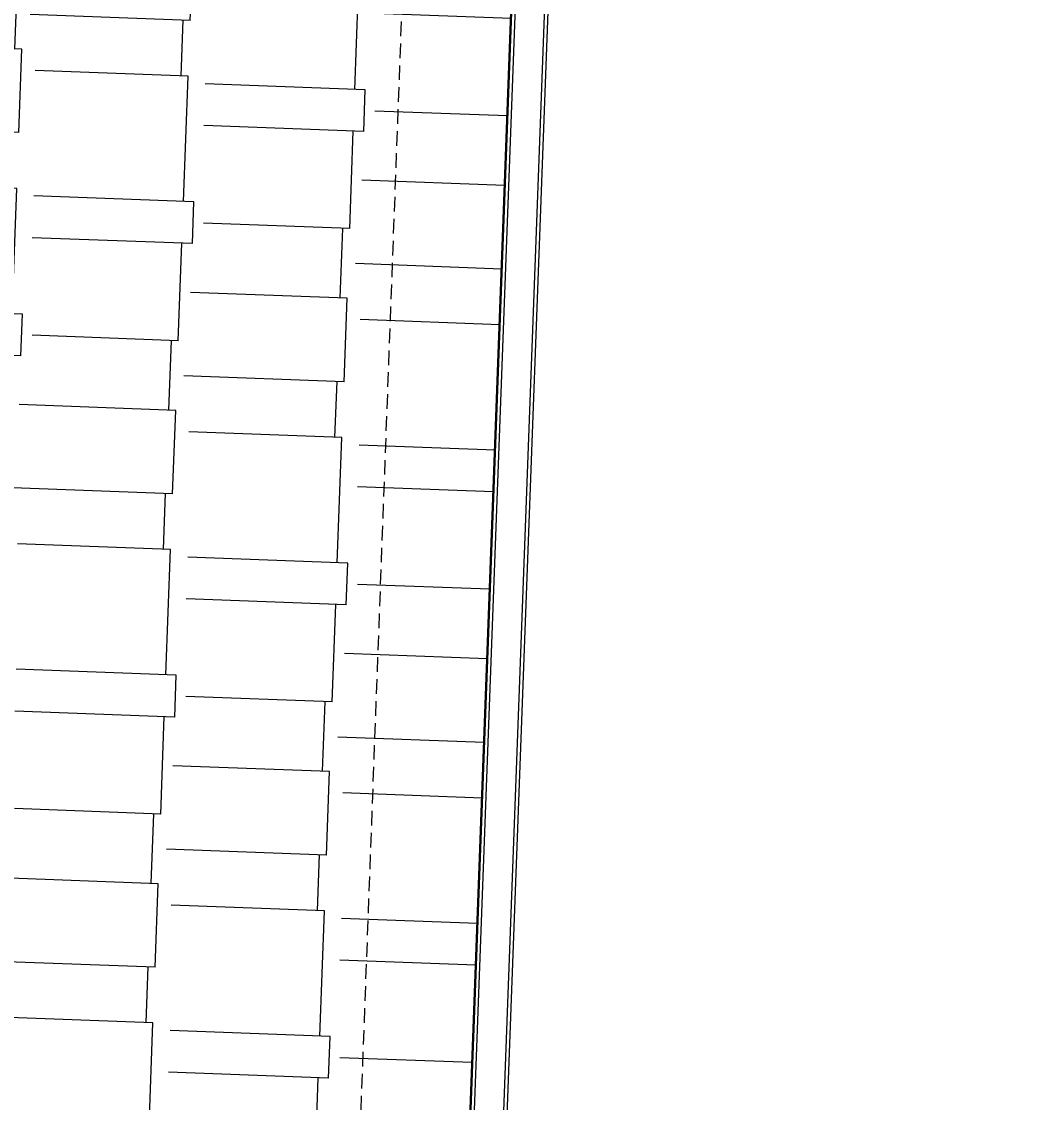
# Model space of a CAD drawing. Header units: centimetres. Extents: x 63871 to 181827, y -95930 to 42199.
# Drawn here: x 178404.2 to 178677.4, y 33253 to 33548.6 of the extents above; entities that cross this region are included whole.
import ezdxf

# ---------------------------------------------------------------- set-up
doc = ezdxf.new("R2010")
doc.units = ezdxf.units.CM
doc.linetypes.add('11-021_500-SatisOfisi_220512$0${ Diamond }', pattern=[12, 4, -2, 2, 2, -2])
for name, color, linetype, lineweight in [('A-DOOR', 31, 'Continuous', 9), ('A-GLAZ', 151, 'Continuous', 9), ('A-WALL', 12, 'Continuous', 50), ('amoblamiento', 250, 'Continuous', 30), ('ARM_Pen_No__252', 8, 'Continuous', 18), ('İz DÜŞÜMÜ', 7, '11-021_500-SatisOfisi_220512$0${ Diamond }', 18), ('OLUK', 222, 'Continuous', 15), ('Çatı', 144, 'Continuous', 30), ('ÇEKME MESAFESİ', 5, 'Continuous', 25)]:
    doc.layers.add(name, color=color, linetype=linetype, lineweight=lineweight)
doc.layers.add('Bitirme - Duvar', color=7, linetype='Continuous')
doc.styles.add('OLUŞTURULMUŞ_STİL_1', font='Arial.ttf')

# ---------------------------------------------------------------- blocks, each defined once
blk = doc.blocks.new('fgjhdfj')
at = {"layer": 'amoblamiento'}
h = blk.add_hatch(color=59, dxfattribs=at)
h.dxf.hatch_style = 1
h.set_gradient(color1=(92, 75, 31), one_color=1, tint=1, name='CYLINDER')
h.paths.add_polyline_path([(547654.24, 4301476.78, 0.414214), (547648.24, 4301470.78), (547648.24, 4301421.17, 0.414214), (547654.24, 4301415.17), (547712.16, 4301415.17), (547712.16, 4301476.78)])
h.paths.add_polyline_path([(547761.56, 4301415.17), (547770.62, 4301415.17, 0.414214), (547776.62, 4301421.17), (547776.62, 4301470.78, 0.414214), (547770.62, 4301476.78), (547761.56, 4301476.78)])
for points in [[(547761.56, 4301480.78), (547770.62, 4301480.78, -0.414214), (547780.62, 4301470.78), (547780.62, 4301421.17, -0.414214), (547770.62, 4301411.17), (547761.56, 4301411.17)], [(547761.56, 4301476.78), (547770.62, 4301476.78, -0.414214), (547776.62, 4301470.78), (547776.62, 4301421.17, -0.414214), (547770.62, 4301415.17), (547761.56, 4301415.17)]]:
    blk.add_lwpolyline(points, format="xyb")
blk = doc.blocks.new('HRD')
at = {"layer": 'ARM_Pen_No__252'}
h = blk.add_hatch(dxfattribs=at)
h.set_pattern_fill('AR-B816', color=256, scale=0.09)
h.set_pattern_definition([(0, (-39959.2, 0), (0, 18.288), []), (90, (-39959.2, 0), (-18.288, 18.288), [18.288, -18.288])])
h.paths.add_polyline_path([(154149.63, 35592.48), (154149.63, 35503.48), (154219.63, 35503.48), (154219.63, 35483.24), (154324.63, 35483.24), (154324.63, 35692.48), (154369.63, 35692.48), (154369.63, 35927.48), (154369.63, 35927.48), (154369.63, 36097.48), (154369.63, 36177.48), (154254.63, 36177.48), (153954.63, 36177.48), (153839.63, 36177.48), (153839.63, 35897.6), (153869.63, 35897.54), (153869.63, 35882.48), (154019.63, 35882.48), (154019.63, 35872.48), (154019.63, 35833.25, -0.444416), (154030.45, 35823.48, -0.444416), (154019.63, 35813.72), (154019.63, 35773.48), (153939.63, 35773.48), (153939.63, 35692.48), (154019.63, 35692.48), (154019.63, 35687.48), (154019.63, 35633.7), (154020.63, 35632.93), (154019.63, 35631.47), (154019.63, 35592.48), (154019.63, 35582.48), (153989.63, 35582.48), (153989.63, 35577.48), (153989.63, 35497.48), (153989.63, 35437.48), (153994.63, 35437.48), (154094.63, 35437.48), (154139.63, 35437.48), (154139.63, 35592.48)])
at = {"layer": 'A-GLAZ', "ltscale": 3}
for p, q in [((154369.63, 36097.48), (154389.63, 36097.48)), ((154369.63, 36092.48), (154369.63, 36097.48)), ((154369.63, 36097.48), (154369.63, 35927.48)), ((154389.63, 36097.48), (154389.63, 36092.48)), ((154389.63, 36097.48), (154389.63, 35927.48)), ((154389.63, 36092.48), (154369.63, 36092.48)), ((154379.63, 36092.48), (154379.63, 36007.48)), ((154384.63, 36007.48), (154384.63, 36092.48)), ((154384.63, 36092.48), (154384.63, 36087.48)), ((154384.63, 36087.48), (154379.63, 36087.48)), ((154382.13, 36087.48), (154382.13, 36012.48)), ((154379.63, 36017.48), (154374.63, 36017.48)), ((154374.63, 36017.48), (154374.63, 35932.48)), ((154379.63, 35932.48), (154379.63, 36017.48)), ((154379.63, 36012.48), (154374.63, 36012.48)), ((154377.13, 36012.48), (154377.13, 35937.48)), ((154379.63, 36012.48), (154384.63, 36012.48)), ((154379.63, 36007.48), (154384.63, 36007.48)), ((154379.63, 35937.48), (154374.63, 35937.48)), ((154379.63, 35932.48), (154379.63, 35937.48)), ((154389.63, 35932.48), (154369.63, 35932.48)), ((154369.63, 35932.48), (154369.63, 35927.48)), ((154389.63, 35927.48), (154389.63, 35932.48)), ((154369.63, 35927.48), (154389.63, 35927.48))]:
    blk.add_line(p, q, dxfattribs=at)
at = {"layer": 'A-WALL', "lineweight": 53}
for p, q in [((154389.63, 36197.48), (154389.63, 36097.48)), ((154369.63, 36177.48), (154254.63, 36177.48)), ((154369.63, 36097.48), (154369.63, 36177.48)), ((154369.63, 36097.48), (154389.63, 36097.48)), ((154369.63, 35692.48), (154369.63, 35927.48)), ((154389.63, 35927.48), (154369.63, 35927.48)), ((154389.63, 35927.48), (154389.63, 35692.48))]:
    blk.add_line(p, q, dxfattribs=at)
at = {"layer": 'A-WALL', "lineweight": 50}
for p, q in [((154389.63, 36097.48), (154369.63, 36097.48)), ((154369.63, 35927.48), (154389.63, 35927.48))]:
    blk.add_line(p, q, dxfattribs=at)
at = {"layer": 'Bitirme - Duvar', "color": 161, "linetype": 'Continuous', "lineweight": 25}
blk.add_line((154427.13, 36012.48), (154369.63, 36012.48), dxfattribs=at)
blk.add_circle((154437.36, 36012.48), 10.23, dxfattribs=at)
at = {"layer": 'İz DÜŞÜMÜ'}
blk.add_lwpolyline([(153819.63, 36347.48), (154419.63, 36347.49), (154419.63, 35292.49), (154159.63, 35292.49), (154159.63, 35357.48), (153819.63, 35357.48), (153819.63, 36347.48)], dxfattribs=at)
at = {"layer": 'A-DOOR', "xscale": -0.8840946297053625, "yscale": 0.8840946297053625, "zscale": 0.8840946297053625, "rotation": 180}
blk.add_blockref('fgjhdfj', (-329954.76, 3838854.85), dxfattribs=at)
at = {"layer": 'Bitirme - Duvar', "linetype": 'Continuous', "char_height": 10, "attachment_point": 7, "style": 'OLUŞTURULMUŞ_STİL_1'}
for s, insert, rotation in [('\\A1;170', (154394.56, 36018.32), 0), ('\\A1;P', (154443.49, 36010.16), 90)]:
    blk.add_mtext(s, dxfattribs=dict(at, insert=insert, rotation=rotation))
at = {"layer": 'Bitirme - Duvar', "linetype": 'Continuous', "insert": (154394.56, 35998.32), "char_height": 10, "width": 22.2306, "attachment_point": 7, "rotation": 0, "style": 'OLUŞTURULMUŞ_STİL_1'}
blk.add_mtext('\\A1;150', dxfattribs=at)
blk = doc.blocks.new('çatı planı')
blk.add_wipeout([(-680, -1060), (-680, 0), (0, 0), (0, -1125), (-340, -1125), (-340, -1060)]).dxf.layer = 'OLUK'
at = {"layer": 'Çatı', "lineweight": 15}
h = blk.add_hatch(dxfattribs=at)
h.set_pattern_fill('AR-RSHKE', color=251, scale=0.15, angle=90)
h.set_pattern_definition([(90, (-196861.627, -36377.483), (-45.72, 97.155), [22.86, -19.05, 26.67, -11.43, 34.29, -15.24]), (90, (-196863.53, -36354.623), (-45.72, 97.155), [19.05, -72.39, 15.24, -22.86]), (90, (-196858.77, -36308.903), (-45.72, 97.155), [11.43, -118.11]), (180, (-196861.627, -36377.483), (-45.72, -32.385), [43.815, -139.065]), (180, (-196861.627, -36354.623), (-45.72, -32.385), [42.8625, -140.0175]), (180, (-196861.627, -36335.573), (-45.72, -32.385), [40.005, -142.875]), (180, (-196858.77, -36308.903), (-45.72, -32.385), [43.815, -139.065]), (180, (-196858.77, -36297.473), (-45.72, -32.385), [43.815, -139.065]), (180, (-196861.627, -36263.183), (-45.72, -32.385), [41.91, -140.97])])
h.paths.add_polyline_path([(-340, -720), (-170, -890), (-170, -890), (-170, -965), (-10, -1115), (-10, -10), (-340, -340)])
at = {"layer": 'İz DÜŞÜMÜ'}
blk.add_lwpolyline([(-300, -1020), (-300, -960), (-40, -960), (-40, -1085), (-300, -1085), (-300, -1020), (-640, -1020), (-640, -30), (-300, -30), (-300, -180), (-40, -180), (-40, -1095)], dxfattribs=at)
at = {"layer": 'OLUK'}
for points in [[(-340, -1125), (-340, -1060), (-680, -1060), (-680, 0), (0, 0), (0, -1125)], [(-339, -1124), (-339, -1059), (-679, -1059), (-679, -1), (-1, -1), (-1, -1124)], [(-331, -1116), (-331, -1051), (-671, -1051), (-671, -9), (-9, -9), (-9, -1116)]]:
    blk.add_lwpolyline(points, close=True, dxfattribs=at)
at = {"layer": 'Çatı'}
blk.add_lwpolyline([(-330, -1115), (-330, -1050), (-670, -1050), (-670, -10), (-10, -10), (-10, -1115)], close=True, dxfattribs=at)
blk = doc.blocks.new('VAZİYET PLANI')
at = {"layer": 'ÇEKME MESAFESİ'}
blk.add_lwpolyline([(-5.55, 5331.81), (308.62, 12485.41), (476.4, 16330.34), (575.85, 18602.22), (644.32, 20161.76), (725.52, 22011.24), (669.52, 22083.65), (-509.42, 22336.02), (-584.87, 22369.18), (-3315.89, 23569.53), (-5395.75, 23242.07), (-6367.13, 20242.3), (-7120.62, 17916.21), (-7587.36, 16475.45), (-8433.96, 13860.95), (-9144.43, 11733.77), (-10236.03, 8787.8)], dxfattribs=at)
at = {"rotation": 357.8731892381679}
blk.add_blockref('HRD', (-155100.24, -11817.31, 0), dxfattribs=at)
at = {"layer": 'OLUK', "rotation": 357.8731895439683}
blk.add_blockref('çatı planı', (603.01, 18802.91, 0), dxfattribs=at)

msp = doc.modelspace()

# ---------------------------------------------------------------- block references
at = {"layer": 'OLUK'}
msp.add_blockref('VAZİYET PLANI', (177951.86, 14930.11), dxfattribs=at)

doc.saveas('drawing.dxf')
